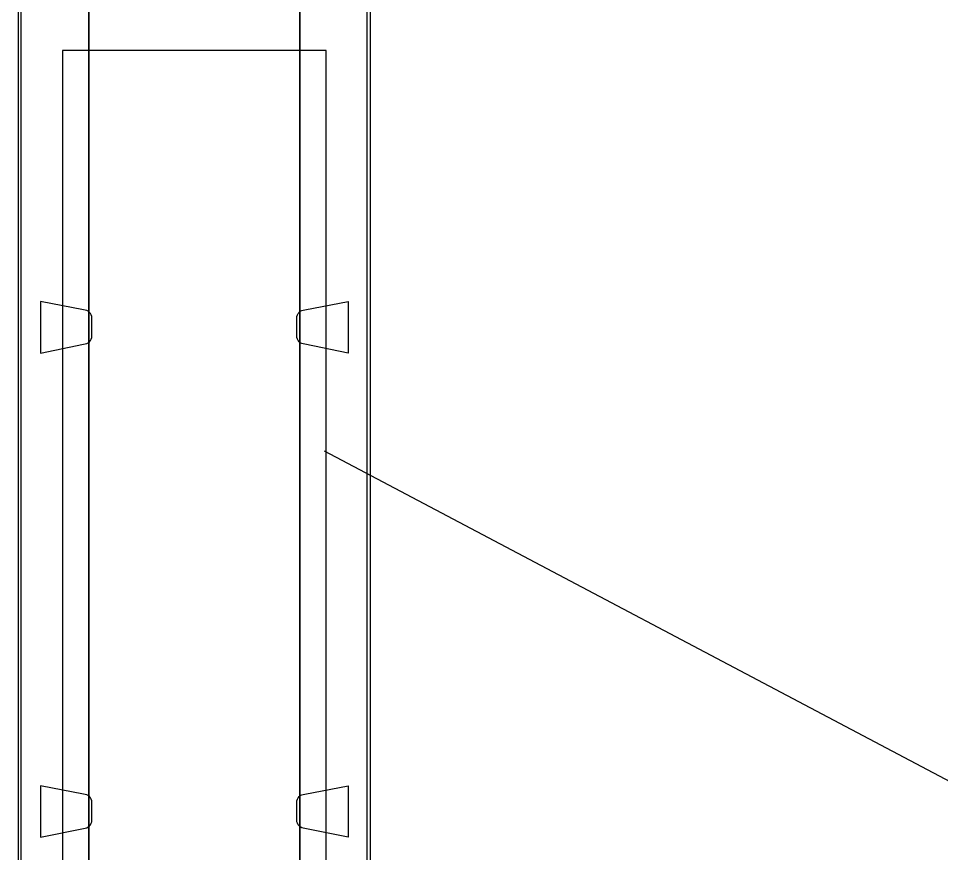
# Model space of a CAD drawing. Header units: metres. Extents: x 0 to 2830, y 0 to 842.
# Drawn here: x 1675.4 to 1749.8, y 470.3 to 537.6 of the extents above; entities that cross this region are included whole.
import ezdxf

# ---------------------------------------------------------------- set-up
doc = ezdxf.new("R2010")
doc.units = ezdxf.units.M
doc.layers.add('SCHEMATICS', color=7, linetype='Continuous')

msp = doc.modelspace()

# ---------------------------------------------------------------- linework, layer by layer
at = {"layer": 'SCHEMATICS', "color": 7}
for p, q in [((1675.62, 424.501), (1675.62, 646.804)), ((1703.512, 424.501), (1703.512, 646.804)), ((1675.392, 425.3), (1675.392, 645.862)), ((1675.392, 425.3), (1675.392, 645.862)), ((1703.738, 645.862), (1703.738, 425.3)), ((1703.738, 645.862), (1703.738, 425.3)), ((1681.062, 449.406), (1681.062, 555.988)), ((1698.069, 555.988), (1698.069, 449.406)), ((1680.648, 514.111), (1677.168, 514.788)), ((1677.168, 514.788), (1677.168, 510.637)), ((1698.481, 514.111), (1701.965, 514.788)), ((1701.965, 514.788), (1701.965, 510.637)), ((1681.31, 512.023), (1681.31, 513.445)), ((1697.82, 512.023), (1697.82, 513.445)), ((1677.168, 510.637), (1680.648, 511.356)), ((1701.965, 510.637), (1698.481, 511.356)), ((1758.179, 472.005), (1700.053, 502.739)), ((1680.648, 475.082), (1677.168, 475.757)), ((1677.168, 475.757), (1677.168, 471.608)), ((1698.481, 475.082), (1701.965, 475.757)), ((1701.965, 475.757), (1701.965, 471.608)), ((1681.31, 472.994), (1681.31, 474.415)), ((1697.82, 472.994), (1697.82, 474.415)), ((1677.168, 471.608), (1680.648, 472.327)), ((1701.965, 471.608), (1698.481, 472.327))]:
    msp.add_line(p, q, dxfattribs=at)
for points in [[(1681.062, 449.406), (1698.069, 449.406), (1698.069, 555.988), (1681.062, 555.988), (1681.062, 449.406)], [(1678.936, 535.022), (1678.936, 449.407), (1700.195, 449.407), (1700.195, 535.022), (1678.936, 535.022)], [(1681.31, 513.445), (1681.297, 513.58), (1681.258, 513.705), (1681.197, 513.818), (1681.116, 513.916), (1681.018, 513.998), (1680.905, 514.059), (1680.781, 514.098), (1680.648, 514.111)], [(1697.82, 513.445), (1697.834, 513.58), (1697.873, 513.705), (1697.934, 513.818), (1698.015, 513.916), (1698.113, 513.998), (1698.225, 514.059), (1698.349, 514.098), (1698.481, 514.111)], [(1680.648, 511.356), (1680.781, 511.37), (1680.905, 511.408), (1681.018, 511.47), (1681.116, 511.551), (1681.197, 511.65), (1681.258, 511.764), (1681.297, 511.889), (1681.31, 512.023)], [(1698.481, 511.356), (1698.349, 511.37), (1698.225, 511.408), (1698.113, 511.47), (1698.015, 511.551), (1697.934, 511.65), (1697.873, 511.764), (1697.834, 511.889), (1697.82, 512.023)], [(1681.31, 474.415), (1681.297, 474.55), (1681.258, 474.675), (1681.197, 474.789), (1681.116, 474.887), (1681.018, 474.969), (1680.905, 475.03), (1680.781, 475.069), (1680.648, 475.082)], [(1697.82, 474.415), (1697.834, 474.55), (1697.873, 474.675), (1697.934, 474.789), (1698.015, 474.887), (1698.113, 474.969), (1698.225, 475.03), (1698.349, 475.069), (1698.481, 475.082)], [(1680.648, 472.327), (1680.781, 472.34), (1680.905, 472.379), (1681.018, 472.44), (1681.116, 472.522), (1681.197, 472.62), (1681.258, 472.734), (1681.297, 472.859), (1681.31, 472.994)], [(1698.481, 472.327), (1698.349, 472.34), (1698.225, 472.379), (1698.113, 472.44), (1698.015, 472.522), (1697.934, 472.62), (1697.873, 472.734), (1697.834, 472.859), (1697.82, 472.994)]]:
    msp.add_lwpolyline(points, dxfattribs=at)

doc.saveas('drawing.dxf')
